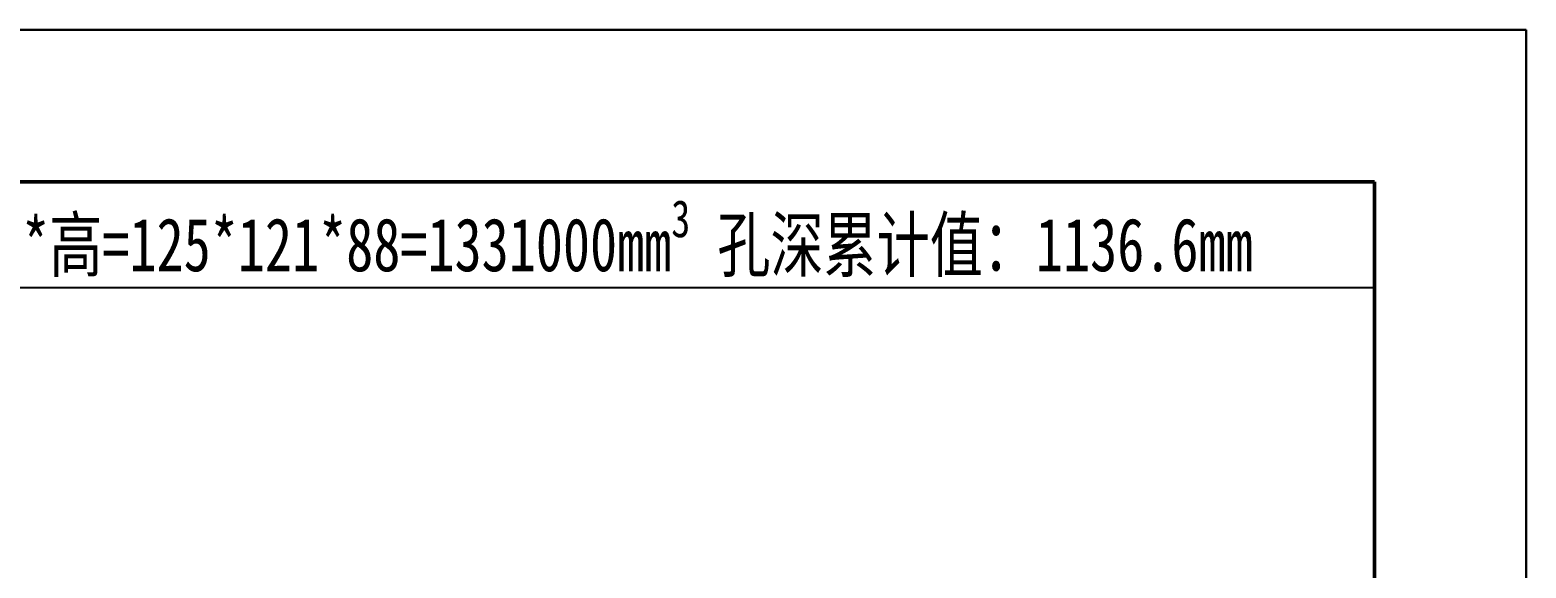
# Model space of a CAD drawing. Header units: millimetres. Extents: x 786 to 1206, y 249 to 546.
# Drawn here: x 1107.2 to 1205.8, y 510.5 to 545.9 of the extents above; entities that cross this region are included whole.
import ezdxf

# ---------------------------------------------------------------- set-up
doc = ezdxf.new("R2010")
doc.units = ezdxf.units.MM
doc.layers.add('总内框线', color=7, linetype='Continuous', lineweight=50)
doc.layers.add('总外框线', color=7, linetype='Continuous', lineweight=30)

msp = doc.modelspace()

# ---------------------------------------------------------------- linework, layer by layer
for p, q in [((1062.7615, 535.9074), (1195.8448, 535.9074)), ((1139.8448, 535.9074), (1195.8448, 535.9074)), ((1195.8448, 535.9074), (1195.8448, 355.9074)), ((1195.8448, 535.9074), (1195.8448, 528.9074)), ((1195.8448, 528.9074), (1073.1896, 528.9074))]:
    msp.add_line(p, q)
at = {"layer": '总内框线'}
for p, q in [((795.8448, 535.9074), (1195.8448, 535.9074)), ((1195.8448, 535.9074), (1195.8448, 258.9074))]:
    msp.add_line(p, q, dxfattribs=at)
at = {"layer": '总外框线'}
for p, q in [((785.8448, 545.9074), (1205.8448, 545.9074)), ((1205.8448, 545.9074), (1205.8448, 248.9074))]:
    msp.add_line(p, q, dxfattribs=at)

# ---------------------------------------------------------------- texts
at = {"insert": (1134.1252, 532.1274), "char_height": 3.5, "attachment_point": 5}
msp.add_mtext_dynamic_manual_height_columns('\\A1;{\\fHYSWLongFangSong|b0|i0|c134|p2;零件体积：长*宽*高=125*121*88=1331000mm\\H0.7x;\\S3^ ;\\H1.4286x; 孔深累计值：1136.6mm}', width=135.083304, gutter_width=17.5, heights=[7], dxfattribs=at)

doc.saveas('drawing.dxf')
